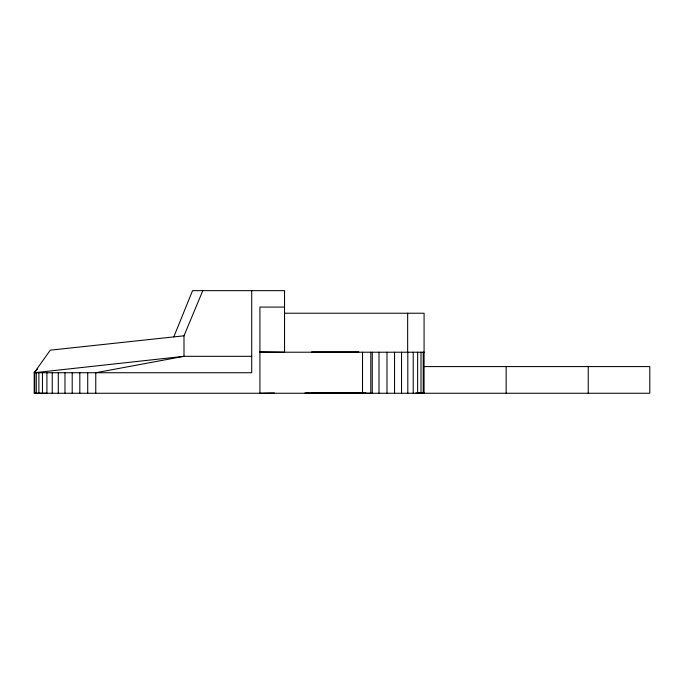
<?xml version="1.0" encoding="UTF-8"?>
<svg xmlns="http://www.w3.org/2000/svg" width="684" height="684" viewBox="0 0 684 684"><rect width="100%" height="100%" fill="white"/><g stroke="black" fill="none" stroke-linecap="round" stroke-linejoin="round"><path stroke-width="1.03" d="M419.386 393.266L424.08 393.061L415.906 392.958M173.796 336.896L192.546 290.657L284.544 290.657L284.544 352.217L259.92 351.824M95.76 393.257L95.76 372.737L183.996 356.321L183.996 335.801L202.806 290.657M424.071 366.581L649.8 366.581L649.791 393.257L34.2 393.257L34.2 372.729L50.291 350.174L183.996 335.801M251.712 290.657L251.712 372.737L34.2 372.737L37.586 368.915M34.2 372.737L183.996 356.321L251.712 356.321M364.914 393.206L366 393.206L304.448 393.3L308.971 393.309M274.318 392.958L259.92 393.257L259.92 307.073L284.544 307.073M306.663 393.317L345.557 393.343M357.578 393.334L363.794 393.309L353.286 393.291M284.544 313.229L424.08 313.229L424.08 393.257M311.63 351.884L358.826 351.884M259.92 352.217L424.26 352.217M329.124 393.069L311.63 393.043L358.826 393.035L347.027 393.018M34.2 393.24L46.512 393.257M370.548 393.274L362.511 393.257L362.52 352.217M305.534 393.3L323.575 393.343M588.24 366.581L588.24 393.257M506.16 366.581L506.16 393.257M423.234 352.217L423.234 393.257M421.011 352.217L421.011 393.257M417.65 352.217L417.65 393.257M413.213 352.217L413.213 393.257M407.809 352.217L407.809 393.257M407.655 313.229L407.655 352.217M401.542 352.217L401.542 393.257M394.548 352.217L394.548 393.257M386.982 352.217L386.982 393.257M379.004 352.217L379.004 393.257M372.258 352.217L372.258 393.257M370.796 352.217L370.796 393.257M87.723 372.737L87.723 393.257M79.823 372.737L79.823 393.257M72.205 372.737L72.205 393.257M64.98 372.737L64.98 393.257M58.285 372.737L58.285 393.257M52.232 372.737L52.232 393.257M46.922 372.737L46.922 393.257M42.451 372.737L42.451 393.257M38.885 372.737L38.885 393.257M36.295 372.737L36.295 393.257M34.73 372.737L34.73 393.257"/></g></svg>
